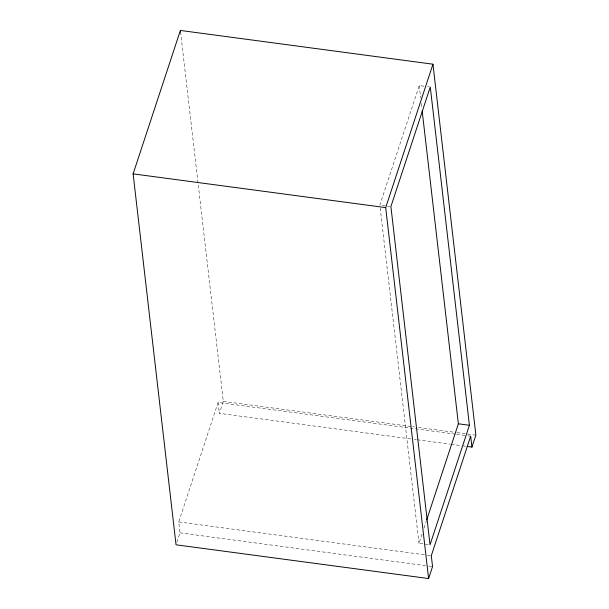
<?xml version="1.0" encoding="UTF-8"?>
<svg xmlns="http://www.w3.org/2000/svg" width="609" height="609" viewBox="0 0 609 609"><rect width="100%" height="100%" fill="white"/><g stroke="black" fill="none" stroke-linecap="round" stroke-linejoin="round"><path stroke-width="0.46" stroke-dasharray="3.04 2.28" d="M176.884 542.238L179.982 532.852L178.719 521.943L218.098 402.427L455.601 434.164M410.679 438.906L219.362 413.344L223.305 401.392L180.599 32.338M423.841 86.196L419.236 85.58L379.849 205.096L389.981 206.443M428.188 544.53L418.984 543.304L422.532 532.517M424.016 528.026L426.384 520.84M427.518 86.691L429.36 86.935M223.305 401.392L411.791 426.574M412.735 426.703L414.622 426.955M418.391 427.457L456.088 432.497M457.032 432.618L475.88 435.138M456.544 434.293L466.905 435.679M467.849 435.8L470.681 436.181M414.447 439.409L416.335 439.66M417.279 439.782L450.264 444.189M451.208 444.319L461.576 445.704M462.513 445.826L466.288 446.336M178.719 521.943L426.582 555.058M427.526 555.187L430.35 555.56M179.982 532.852L427.845 565.967M428.789 566.096L432.557 566.598M419.236 85.58L420.652 97.866M421.306 103.53L421.854 108.257M380.176 207.928L418.984 543.304M218.098 402.427L219.362 413.344"/><path stroke-width="0.91" d="M471.937 447.09L470.681 436.181L431.294 555.69L432.557 566.598L428.614 578.55L176.039 544.804L133.12 173.862L180.386 30.45L432.961 64.196L475.88 435.138L471.937 447.09L467.225 446.458M428.614 578.55L385.695 207.608L432.961 64.196M426.681 519.941L458.364 423.795L422.182 111.089M469.417 425.272L430.03 544.781L390.902 206.573L430.281 87.057L469.417 425.272L458.364 423.795M133.12 173.862L385.695 207.608M180.386 30.45L180.599 32.338"/></g></svg>
